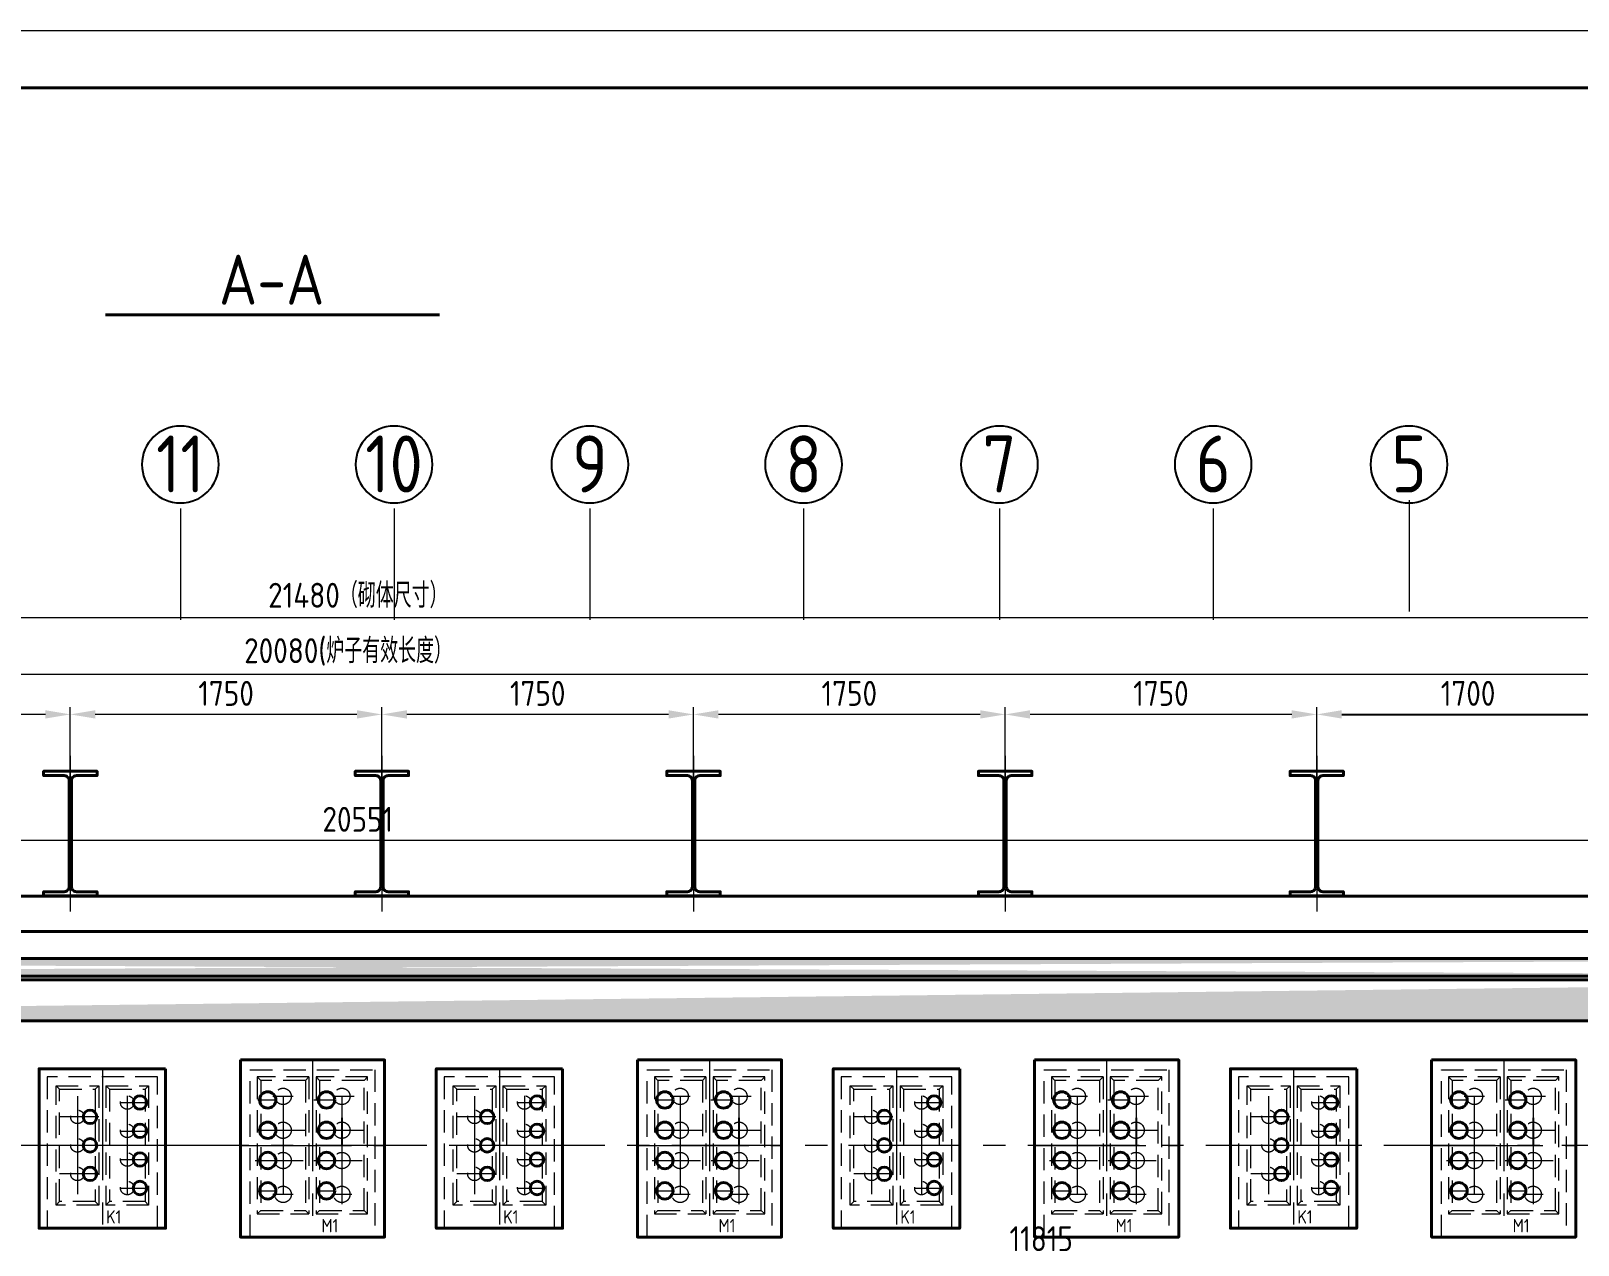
# Model space of a CAD drawing. Header units: millimetres. Extents: x 52110 to 400893, y -153728 to 31997.
# Drawn here: x 174106 to 182795, y -17740 to -10924 of the extents above; entities that cross this region are included whole.
import ezdxf
from ezdxf.enums import TextEntityAlignment as Align

# ---------------------------------------------------------------- set-up
doc = ezdxf.new("R2010")
doc.units = ezdxf.units.MM
doc.header["$LTSCALE"] = 500
doc.linetypes.add('CENTER', pattern=[2, 1.25, -0.25, 0.25, -0.25])
doc.linetypes.add('DASHED2', pattern=[0.375, 0.25, -0.125])
for name, color, linetype, lineweight in [('BIAOZHU', 3, 'Continuous', 25), ('SHI', 7, 'Continuous', 40), ('WEN', 3, 'Continuous', 20), ('XI', 2, 'Continuous', 20), ('XU', 6, 'DASHED2', 20), ('ZHONG', 1, 'CENTER', 20)]:
    doc.layers.add(name, color=color, linetype=linetype, lineweight=lineweight)
doc.styles.add('GB', font='gbenor.shx', dxfattribs={"bigfont": 'gbcbig.shx'})
doc.dimstyles.new('ISO-25$0', dxfattribs={"dimscale": 40, "dimtxt": 3.5, "dimasz": 3.5, "dimexe": 1, "dimexo": 0.2, "dimgap": 1.2, "dimtad": 1, "dimtoh": 1, "dimdec": 1, "dimzin": 9, "dimdsep": 46, "dimtxsty": 'GB', "dimcen": 0, "dimclrd": 3, "dimclre": 3, "dimclrt": 256, "dimadec": 0, "dimazin": 2, "dimtfac": 1, "dimtdec": 1, "dimtix": 1, "dimtmove": 0, "dimatfit": 3, "dimldrblk": 'DOTSMALL', "dimfxl": 0, "dimlwd": -1, "dimlwe": 20, "dimarcsym": 0})

# ---------------------------------------------------------------- blocks, each defined once
blk = doc.blocks.new('dl')
at = {"layer": 'SHI'}
blk.add_lwpolyline([(168935.8, 74025.5), (169085.8, 74025.5), (169085.8, 74049.5), (168970.3, 74049.5, -0.414214), (168942.3, 74077.5), (168942.3, 74673.5, -0.414214), (168970.3, 74701.5), (169085.8, 74701.5), (169085.8, 74725.5), (168935.8, 74725.5), (168785.8, 74725.5), (168785.8, 74701.5), (168901.3, 74701.5, -0.414214), (168929.3, 74673.5), (168929.3, 74077.5, -0.414214), (168901.3, 74049.5), (168785.8, 74049.5), (168785.8, 74025.5)], format="xyb", close=True, dxfattribs=at)
at = {"layer": 'ZHONG'}
blk.add_line((168935.8, 74813), (168935.8, 73934.6), dxfattribs=at)
blk = doc.blocks.new('*D1197')
at = {"layer": 'BIAOZHU', "color": 3, "linetype": 'ByBlock', "lineweight": 20}
for p, q in [((181327.4, -15185), (181327.4, -14721)), ((183027.4, -15335), (183027.4, -14721))]:
    blk.add_line(p, q, dxfattribs=at)
at = {"layer": 'BIAOZHU', "color": 3, "linetype": 'ByBlock'}
blk.add_line((181467.4, -14761), (182887.4, -14761), dxfattribs=at)
at = {"layer": 'BIAOZHU', "color": 3}
for points in [[(181467.4, -14737.6), (181467.4, -14784.3), (181327.4, -14761)], [(182887.4, -14737.6), (182887.4, -14784.3), (183027.4, -14761)]]:
    blk.add_solid(points, dxfattribs=at)
at = {"layer": 'Defpoints', "color": 0}
for p in [(183027.4, -14761), (181327.4, -15193), (183027.4, -15343)]:
    blk.add_point(p, dxfattribs=at)
at = {"layer": 'BIAOZHU', "insert": (182177.4, -14643), "char_height": 140, "attachment_point": 5, "style": 'GB'}
blk.add_mtext('1700', dxfattribs=at)
blk = doc.blocks.new('_DotSmall')
at = {"color": 0, "linetype": 'ByBlock', "const_width": 0.5}
blk.add_lwpolyline([(-0.0625, 0, 1), (0.0625, 0, 1)], format="xyb", close=True, dxfattribs=at)
blk = doc.blocks.new('*D1198')
at = {"layer": 'Defpoints', "color": 0}
for p in [(179577.4, -14761), (179577.4, -15280.5), (181327.4, -15280.5)]:
    blk.add_point(p, dxfattribs=at)
at = {"layer": 'WEN', "color": 3, "linetype": 'ByBlock', "lineweight": 20}
for p, q in [((179577.4, -15272.5), (179577.4, -14721)), ((181327.4, -15272.5), (181327.4, -14721))]:
    blk.add_line(p, q, dxfattribs=at)
at = {"layer": 'WEN', "color": 3, "linetype": 'ByBlock'}
blk.add_line((181187.4, -14761), (179717.4, -14761), dxfattribs=at)
at = {"layer": 'WEN', "color": 3}
for points in [[(179717.4, -14737.6), (179717.4, -14784.3), (179577.4, -14761)], [(181187.4, -14737.6), (181187.4, -14784.3), (181327.4, -14761)]]:
    blk.add_solid(points, dxfattribs=at)
at = {"layer": 'WEN', "insert": (180452.4, -14643), "char_height": 140, "attachment_point": 5, "style": 'GB'}
blk.add_mtext('1750', dxfattribs=at)
blk = doc.blocks.new('*D1199')
at = {"layer": 'Defpoints', "color": 0}
for p in [(177827.4, -14761), (177827.4, -15280.5), (179577.4, -15280.5)]:
    blk.add_point(p, dxfattribs=at)
at = {"layer": 'WEN', "color": 3, "linetype": 'ByBlock', "lineweight": 20}
for p, q in [((177827.4, -15272.5), (177827.4, -14721)), ((179577.4, -15272.5), (179577.4, -14721))]:
    blk.add_line(p, q, dxfattribs=at)
at = {"layer": 'WEN', "color": 3, "linetype": 'ByBlock'}
blk.add_line((179437.4, -14761), (177967.4, -14761), dxfattribs=at)
at = {"layer": 'WEN', "color": 3}
for points in [[(177967.4, -14737.6), (177967.4, -14784.3), (177827.4, -14761)], [(179437.4, -14737.6), (179437.4, -14784.3), (179577.4, -14761)]]:
    blk.add_solid(points, dxfattribs=at)
at = {"layer": 'WEN', "insert": (178702.4, -14643), "char_height": 140, "attachment_point": 5, "style": 'GB'}
blk.add_mtext('1750', dxfattribs=at)
blk = doc.blocks.new('*D1200')
at = {"layer": 'Defpoints', "color": 0}
for p in [(176077.4, -14761), (176077.4, -15280.5), (177827.4, -15280.5)]:
    blk.add_point(p, dxfattribs=at)
at = {"layer": 'WEN', "color": 3, "linetype": 'ByBlock', "lineweight": 20}
for p, q in [((176077.4, -15272.5), (176077.4, -14721)), ((177827.4, -15272.5), (177827.4, -14721))]:
    blk.add_line(p, q, dxfattribs=at)
at = {"layer": 'WEN', "color": 3, "linetype": 'ByBlock'}
blk.add_line((177687.4, -14761), (176217.4, -14761), dxfattribs=at)
at = {"layer": 'WEN', "color": 3}
for points in [[(176217.4, -14737.6), (176217.4, -14784.3), (176077.4, -14761)], [(177687.4, -14737.6), (177687.4, -14784.3), (177827.4, -14761)]]:
    blk.add_solid(points, dxfattribs=at)
at = {"layer": 'WEN', "insert": (176952.4, -14643), "char_height": 140, "attachment_point": 5, "style": 'GB'}
blk.add_mtext('1750', dxfattribs=at)
blk = doc.blocks.new('*D1201')
at = {"layer": 'Defpoints', "color": 0}
for p in [(174327.4, -14761), (174327.4, -15280.5), (176077.4, -15280.5)]:
    blk.add_point(p, dxfattribs=at)
at = {"layer": 'WEN', "color": 3, "linetype": 'ByBlock', "lineweight": 20}
for p, q in [((174327.4, -15272.5), (174327.4, -14721)), ((176077.4, -15272.5), (176077.4, -14721))]:
    blk.add_line(p, q, dxfattribs=at)
at = {"layer": 'WEN', "color": 3, "linetype": 'ByBlock'}
blk.add_line((175937.4, -14761), (174467.4, -14761), dxfattribs=at)
at = {"layer": 'WEN', "color": 3}
for points in [[(174467.4, -14737.6), (174467.4, -14784.3), (174327.4, -14761)], [(175937.4, -14737.6), (175937.4, -14784.3), (176077.4, -14761)]]:
    blk.add_solid(points, dxfattribs=at)
at = {"layer": 'WEN', "insert": (175202.4, -14643), "char_height": 140, "attachment_point": 5, "style": 'GB'}
blk.add_mtext('1750', dxfattribs=at)
blk = doc.blocks.new('*D1202')
at = {"layer": 'Defpoints', "color": 0}
for p in [(172577.4, -14761), (172577.4, -15280.5), (174327.4, -15280.5)]:
    blk.add_point(p, dxfattribs=at)
at = {"layer": 'WEN', "color": 3, "linetype": 'ByBlock', "lineweight": 20}
for p, q in [((172577.4, -15272.5), (172577.4, -14721)), ((174327.4, -15272.5), (174327.4, -14721))]:
    blk.add_line(p, q, dxfattribs=at)
at = {"layer": 'WEN', "color": 3, "linetype": 'ByBlock'}
blk.add_line((174187.4, -14761), (172717.4, -14761), dxfattribs=at)
at = {"layer": 'WEN', "color": 3}
for points in [[(172717.4, -14737.6), (172717.4, -14784.3), (172577.4, -14761)], [(174187.4, -14737.6), (174187.4, -14784.3), (174327.4, -14761)]]:
    blk.add_solid(points, dxfattribs=at)
at = {"layer": 'WEN', "insert": (173452.4, -14643), "char_height": 140, "attachment_point": 5, "style": 'GB'}
blk.add_mtext('1750', dxfattribs=at)
blk = doc.blocks.new('*D1207')
at = {"layer": 'Defpoints', "color": 0}
for p in [(186682.4, -14216.2), (186682.4, -14769.6), (165202.4, -16230.5)]:
    blk.add_point(p, dxfattribs=at)
at = {"layer": 'WEN', "color": 3, "linetype": 'ByBlock', "lineweight": 20}
for p, q in [((165202.4, -16222.5), (165202.4, -14176.2)), ((186682.4, -14761.6), (186682.4, -14176.2))]:
    blk.add_line(p, q, dxfattribs=at)
at = {"layer": 'WEN', "color": 3, "linetype": 'ByBlock'}
blk.add_line((165342.4, -14216.2), (186542.4, -14216.2), dxfattribs=at)
at = {"layer": 'WEN', "color": 3}
for points in [[(165342.4, -14192.8), (165342.4, -14239.5), (165202.4, -14216.2)], [(186542.4, -14192.8), (186542.4, -14239.5), (186682.4, -14216.2)]]:
    blk.add_solid(points, dxfattribs=at)
at = {"layer": 'WEN', "insert": (175942.4, -14093.5), "char_height": 140, "attachment_point": 5, "style": 'GB'}
blk.add_mtext('21480（砌体尺寸）', dxfattribs=at)
blk = doc.blocks.new('*D1208')
at = {"layer": 'Defpoints', "color": 0}
for p in [(185927.4, -14535.3), (185927.4, -14535.3), (165847.4, -14845.3)]:
    blk.add_point(p, dxfattribs=at)
at = {"layer": 'WEN', "color": 3, "linetype": 'ByBlock', "lineweight": 20}
for p, q in [((165847.4, -14837.3), (165847.4, -14495.3)), ((185927.4, -14527.3), (185927.4, -14495.3))]:
    blk.add_line(p, q, dxfattribs=at)
at = {"layer": 'WEN', "color": 3, "linetype": 'ByBlock'}
blk.add_line((165987.4, -14535.3), (185787.4, -14535.3), dxfattribs=at)
at = {"layer": 'WEN', "color": 3}
for points in [[(165987.4, -14511.9), (165987.4, -14558.6), (165847.4, -14535.3)], [(185787.4, -14511.9), (185787.4, -14558.6), (185927.4, -14535.3)]]:
    blk.add_solid(points, dxfattribs=at)
at = {"layer": 'WEN', "insert": (175887.4, -14410.3), "char_height": 140, "attachment_point": 5, "style": 'GB'}
blk.add_mtext('20080(炉子有效长度）', dxfattribs=at)
blk = doc.blocks.new('A$C2A9A69C7')
at = {"layer": 'BIAOZHU'}
blk.add_line((570, 670.5), (570, 511.5), dxfattribs=at)
at = {"layer": 'SHI'}
blk.add_lwpolyline([(0, 995), (810, 995), (810, 0), (0, 0)], close=True, dxfattribs=at)
for centre in [(153.8, 770), (483.8, 770), (153.8, 600), (483.8, 600), (153.8, 430), (483.8, 430), (153.8, 260), (483.8, 260)]:
    blk.add_circle(centre, 46, dxfattribs=at)
at = {"layer": 'XU'}
for p, q in [((115, 880), (95, 900)), ((365, 880), (385, 900)), ((365, 880), (365, 150)), ((385, 900), (385, 130)), ((425, 900), (425, 130)), ((445, 880), (425, 900)), ((445, 880), (445, 150)), ((695, 880), (715, 900)), ((115, 150), (95, 130)), ((365, 150), (385, 130)), ((445, 150), (425, 130)), ((695, 150), (715, 130))]:
    blk.add_line(p, q, dxfattribs=at)
for points in [[(55, 0), (55, 940), (755, 940), (755, 0)], [(385, 900), (95, 900), (95, 130), (385, 130)], [(365, 880), (115, 880), (115, 150), (365, 150)], [(425, 130), (715, 130), (715, 900), (425, 900)], [(445, 150), (695, 150), (695, 880), (445, 880)]]:
    blk.add_lwpolyline(points, dxfattribs=at)
for centre in [(240, 790), (570, 790), (240, 600), (570, 600), (240, 430), (570, 430), (240, 240), (570, 240)]:
    blk.add_circle(centre, 46, dxfattribs=at)
at = {"layer": 'ZHONG'}
for p, q in [((405, 995), (405, 0)), ((296.9, 790), (183.1, 790)), ((240, 788.1), (240, 236.9)), ((639.5, 790), (525.7, 790)), ((570, 788.1), (570, 236.9)), ((570, 787.1), (570, 185.9)), ((99.1, 770), (199.8, 770)), ((412.3, 770), (529.8, 770)), ((95, 600), (365, 600)), ((95, 600), (365, 600)), ((425, 600), (695, 600)), ((425, 600), (695, 600)), ((0, 515), (810, 515)), ((83.6, 430), (353.6, 430)), ((413.6, 430), (683.6, 430)), ((101.5, 260), (206, 260)), ((101.5, 260), (206, 260)), ((296.9, 239), (183.1, 239)), ((424.6, 260), (529.1, 260)), ((424.6, 260), (529.1, 260)), ((626.9, 240), (513.1, 240))]:
    blk.add_line(p, q, dxfattribs=at)
at = {"layer": 'BIAOZHU', "style": 'GB'}
blk.add_text('M1', height=75, dxfattribs=at).set_placement((455.5, 27))
blk = doc.blocks.new('A$C7C0231CA')
at = {"layer": 'SHI'}
blk.add_lwpolyline([(710, 895), (0, 895), (0, 0), (710, 0)], close=True, dxfattribs=at)
for centre in [(566.2, 705.5), (286.2, 625), (566.2, 546.5), (286.2, 465), (566.2, 385.5), (286.2, 305), (566.2, 225.5)]:
    blk.add_circle(centre, 38, dxfattribs=at)
at = {"layer": 'XU'}
for p, q in [((665, 850), (45, 850)), ((45, 850), (45, 0)), ((115, 780), (95, 800)), ((315, 780), (335, 800)), ((335, 800), (335, 130)), ((375, 800), (375, 130)), ((395, 780), (375, 800)), ((595, 780), (615, 800)), ((665, 0), (665, 850)), ((315, 780), (315, 150)), ((395, 780), (395, 150)), ((115, 150), (95, 130)), ((315, 150), (335, 130)), ((395, 150), (375, 130)), ((595, 150), (615, 130))]:
    blk.add_line(p, q, dxfattribs=at)
for points in [[(335, 130), (95, 130), (95, 800), (335, 800)], [(375, 800), (615, 800), (615, 130), (375, 130)], [(315, 150), (115, 150), (115, 780), (315, 780)], [(395, 780), (595, 780), (595, 150), (395, 150)]]:
    blk.add_lwpolyline(points, dxfattribs=at)
for centre in [(495, 705.5), (215, 625), (495, 546.5), (215, 465), (495, 385.5), (215, 305), (495, 225.5)]:
    blk.add_circle(centre, 38, dxfattribs=at)
at = {"layer": 'ZHONG'}
for p, q in [((355, 895), (355, 0)), ((215, 741.6), (215, 190.4)), ((455, 705.5), (610, 705.5)), ((495, 742.6), (495, 191.4)), ((335, 625), (115, 625)), ((455, 545.5), (610, 545.5)), ((710, 465), (0, 465)), ((455, 385.5), (610, 385.5)), ((335, 305), (115, 305)), ((455, 225.5), (610, 225.5))]:
    blk.add_line(p, q, dxfattribs=at)
at = {"layer": 'BIAOZHU', "style": 'GB'}
blk.add_text('K1', height=75, dxfattribs=at).set_placement((376.6, 25.9))
blk = doc.blocks.new('序号')
at = {"layer": 'BIAOZHU'}
blk.add_circle((0, -5.4), 5.4, dxfattribs=at)
at = {"layer": 'BIAOZHU', "style": 'GB', "flags": 8}
blk.add_attdef('序号', text='', height=8, dxfattribs=at).set_placement((0, -5.48), align=Align.MIDDLE)
blk = doc.blocks.new('*D1228')
at = {"layer": 'Defpoints', "color": 0}
for p in [(165666.4, -15468), (165666.4, -16480.5), (186217.4, -16480.5)]:
    blk.add_point(p, dxfattribs=at)
at = {"layer": 'WEN', "color": 3, "linetype": 'ByBlock', "lineweight": 20}
for p, q in [((165666.4, -16472.5), (165666.4, -15428)), ((186217.4, -16472.5), (186217.4, -15428))]:
    blk.add_line(p, q, dxfattribs=at)
at = {"layer": 'WEN', "color": 3, "linetype": 'ByBlock'}
blk.add_line((186077.4, -15468), (165806.4, -15468), dxfattribs=at)
at = {"layer": 'WEN', "color": 3}
for points in [[(165806.4, -15444.6), (165806.4, -15491.3), (165666.4, -15468)], [(186077.4, -15444.6), (186077.4, -15491.3), (186217.4, -15468)]]:
    blk.add_solid(points, dxfattribs=at)
at = {"layer": 'WEN', "insert": (175941.9, -15350), "char_height": 140, "attachment_point": 5, "style": 'GB'}
blk.add_mtext('20551', dxfattribs=at)
blk = doc.blocks.new('*D1229')
at = {"layer": 'Defpoints', "color": 0}
for p in [(185687.4, -17822.3), (173872.4, -18080.4), (185687.4, -18085.4)]:
    blk.add_point(p, dxfattribs=at)
at = {"layer": 'WEN', "color": 3, "linetype": 'ByBlock', "lineweight": 20}
for p, q in [((173872.4, -18072.4), (173872.4, -17782.3)), ((185687.4, -18077.4), (185687.4, -17782.3))]:
    blk.add_line(p, q, dxfattribs=at)
at = {"layer": 'WEN', "color": 3, "linetype": 'ByBlock'}
blk.add_line((174012.4, -17822.3), (185547.4, -17822.3), dxfattribs=at)
at = {"layer": 'WEN', "color": 3}
for points in [[(174012.4, -17799), (174012.4, -17845.6), (173872.4, -17822.3)], [(185547.4, -17799), (185547.4, -17845.6), (185687.4, -17822.3)]]:
    blk.add_solid(points, dxfattribs=at)
at = {"layer": 'WEN', "insert": (179779.9, -17704.3), "char_height": 140, "attachment_point": 5, "style": 'GB'}
blk.add_mtext('11815', dxfattribs=at)

msp = doc.modelspace()

# ---------------------------------------------------------------- hatches: boundary and pattern name
at = {"layer": 'WEN'}
h = msp.add_hatch(dxfattribs=at)
h.set_pattern_fill('HEX', color=256, scale=10, style=0)
h.set_pattern_definition([(0, (-3197.093, -0.007), (0, 54.9926), [31.75, -63.5]), (120, (-3197.093, -0.007), (-47.624989, -27.4963), [31.75, -63.5]), (60, (-3165.343, -0.007), (-47.624989, 27.4963), [31.75, -63.5])])
edge = h.paths.add_edge_path()
edge.add_line((186321.40863, -16230.45131), (165542.40863, -16230.45131))
edge.add_line((186682.40863, -16130.45131), (165492.40863, -16130.45131))
h = msp.add_hatch(dxfattribs=at)
h.set_pattern_fill('CROSS', color=256, scale=8, style=0)
h.set_pattern_definition([(0, (-3197.093, -0.007), (50.8, 50.8), [25.4, -76.2]), (90, (-3184.393, -12.707), (-50.8, 50.8), [25.4, -76.2])])
edge = h.paths.add_edge_path()
edge.add_line((186387.40863, -16480.45131), (165492.40863, -16480.45131))
edge.add_line((165492.40863, -16250.45131), (165492.40863, -16500.45131))
edge.add_line((186387.40863, -16250.45131), (165492.40863, -16250.45131))
edge.add_line((186387.40863, -16480.45131), (186387.40863, -16250.45131))

# ---------------------------------------------------------------- linework, layer by layer
at = {"layer": 'SHI'}
msp.add_line((174524.3844, -12517.44444), (176399.97837, -12517.44444), dxfattribs=at)
at = {"layer": 'SHI', "linetype": 'Continuous'}
for p, q in [((164946.40863, -15780.45131), (186937.40863, -15780.45131)), ((164946.40863, -15980.45131), (186682.40863, -15980.45131)), ((186682.40863, -16130.45131), (165492.40863, -16130.45131)), ((186321.40863, -16230.45131), (165542.40863, -16230.45131)), ((186387.40863, -16250.45131), (165492.40863, -16250.45131)), ((186387.40863, -16480.45131), (165492.40863, -16480.45131))]:
    msp.add_line(p, q, dxfattribs=at)
at = {"layer": 'SHI'}
msp.add_lwpolyline([(160616.12385, -29612.18051), (191144.12385, -29612.18051), (191144.12385, -11244.18051), (160616.12385, -11244.18051)], close=True, dxfattribs=at)
at = {"layer": 'XI'}
msp.add_lwpolyline([(159816.12385, -29932.18051), (191464.12385, -29932.18051), (191464.12385, -10924.18051), (159816.12385, -10924.18051)], close=True, dxfattribs=at)
at = {"layer": 'ZHONG'}
for p, q in [((181847.40863, -14184.11005), (181847.40863, -13553.61555)), ((174947.40863, -14229.55192), (174947.40863, -13581.03249)), ((176147.40863, -14229.55192), (176147.40863, -13581.03249)), ((177247.40863, -14229.55192), (177247.40863, -13581.03249)), ((178447.40863, -14229.55192), (178447.40863, -13581.03249)), ((179547.40863, -14229.55192), (179547.40863, -13581.03249)), ((180747.40863, -14229.55192), (180747.40863, -13581.03249))]:
    msp.add_line(p, q, dxfattribs=at)
at = {"layer": 'ZHONG', "color": 1}
msp.add_line((185329.76014, -17180.44466), (161537.03625, -17180.44466), dxfattribs=at)

# ---------------------------------------------------------------- block references
at = {"layer": 'SHI'}
ref = msp.add_blockref('序号', (174945.5584, -13574.0799), dxfattribs=dict(at, xscale=-40, yscale=40, zscale=40, rotation=180))
ref.add_attrib('序号', '11', dxfattribs={"layer": 'BIAOZHU', "height": 320, "style": 'GB', "flags": 8}).set_placement((174945.5584, -13354.944), align=Align.MIDDLE)
ref = msp.add_blockref('序号', (176145.5584, -13574.0799), dxfattribs=dict(at, xscale=-40, yscale=40, zscale=40, rotation=180))
ref.add_attrib('序号', '10', dxfattribs={"layer": 'BIAOZHU', "height": 320, "style": 'GB', "flags": 8}).set_placement((176145.5584, -13354.944), align=Align.MIDDLE)
ref = msp.add_blockref('序号', (177245.5584, -13574.0799), dxfattribs=dict(at, xscale=-40, yscale=40, zscale=40, rotation=180))
ref.add_attrib('序号', '9', dxfattribs={"layer": 'BIAOZHU', "height": 320, "style": 'GB', "flags": 8}).set_placement((177245.5584, -13354.944), align=Align.MIDDLE)
ref = msp.add_blockref('序号', (178445.5584, -13574.0799), dxfattribs=dict(at, xscale=-40, yscale=40, zscale=40, rotation=180))
ref.add_attrib('序号', '8', dxfattribs={"layer": 'BIAOZHU', "height": 320, "style": 'GB', "flags": 8}).set_placement((178445.5584, -13354.944), align=Align.MIDDLE)
ref = msp.add_blockref('序号', (179545.5584, -13574.0799), dxfattribs=dict(at, xscale=-40, yscale=40, zscale=40, rotation=180))
ref.add_attrib('序号', '7', dxfattribs={"layer": 'BIAOZHU', "height": 320, "style": 'GB', "flags": 8}).set_placement((179545.5584, -13354.944), align=Align.MIDDLE)
ref = msp.add_blockref('序号', (180745.5584, -13574.0799), dxfattribs=dict(at, xscale=-40, yscale=40, zscale=40, rotation=180))
ref.add_attrib('序号', '6', dxfattribs={"layer": 'BIAOZHU', "height": 320, "style": 'GB', "flags": 8}).set_placement((180745.5584, -13354.944), align=Align.MIDDLE)
ref = msp.add_blockref('序号', (181845.5584, -13574.0799), dxfattribs=dict(at, xscale=-40, yscale=40, zscale=40, rotation=180))
ref.add_attrib('序号', '5', dxfattribs={"layer": 'BIAOZHU', "height": 320, "style": 'GB', "flags": 8}).set_placement((181845.5584, -13354.944), align=Align.MIDDLE)
for p in [(5391.64272, -89805.91777), (7141.64272, -89805.91777), (8891.64272, -89805.91777), (10641.64272, -89805.91777), (12391.64272, -89805.91777)]:
    msp.add_blockref('dl', p, dxfattribs=at)
at = {"layer": 'WEN'}
for name, p in [('A$C7C0231CA', (174152.41227, -17645.44458)), ('A$C2A9A69C7', (175282.41187, -17695.44462)), ('A$C7C0231CA', (176382.41227, -17645.44458)), ('A$C2A9A69C7', (177512.41187, -17695.44462)), ('A$C7C0231CA', (178612.41227, -17645.44458)), ('A$C2A9A69C7', (179742.41187, -17695.44462)), ('A$C7C0231CA', (180842.41227, -17645.44458)), ('A$C2A9A69C7', (181972.41187, -17695.44462))]:
    msp.add_blockref(name, p, dxfattribs=at)

# ---------------------------------------------------------------- texts
at = {"layer": 'WEN', "style": 'GB'}
msp.add_text('A-A', height=280, dxfattribs=at).set_placement((175458.46621, -12320.77777), align=Align.MIDDLE)

# ---------------------------------------------------------------- dimensions: what is measured, and where the dimension line sits
at = {"layer": 'BIAOZHU'}
dim = msp.add_linear_dim(base=(183027.40863, -14760.95722), p1=(181327.40863, -15192.96064), p2=(183027.40863, -15342.96064), dimstyle='ISO-25$0', override={"dimtmove": 1, "dimatfit": 0, "dimfxl": 1.25}, dxfattribs=at)
dim.commit()
dim.dimension.update_dxf_attribs({"geometry": '*D1197', "text_midpoint": (182177.40863, -14642.95722)})
at = {"layer": 'WEN'}
for base, p1, p2, text, picture, middle in [((186682.40863, -14216.1629), (165202.40863, -16230.45131), (186682.40863, -14769.64057), '<>（砌体尺寸）', '*D1207', (175942.40863, -14093.53055)), ((185927.40863, -14535.27309), (165847.40863, -14845.27338), (185927.40863, -14535.27309), '<>(炉子有效长度）', '*D1208', (175887.40863, -14410.32456))]:
    dim = msp.add_linear_dim(base=base, p1=p1, p2=p2, text=text, dimstyle='ISO-25$0', override={"dimatfit": 0, "dimfxl": 1.8}, dxfattribs=at)
    dim.commit()
    dim.dimension.update_dxf_attribs({"geometry": picture, "text_midpoint": middle})
for base, p1, p2, override, picture, middle in [((172577.40863, -14760.95722), (174327.40863, -15280.45131), (172577.40863, -15280.45131), {"dimatfit": 0, "dimfxl": 1.8}, '*D1202', (173452.40863, -14642.95722)), ((174327.40863, -14760.95722), (176077.40863, -15280.45131), (174327.40863, -15280.45131), {"dimatfit": 0, "dimfxl": 1.8}, '*D1201', (175202.40863, -14642.95722)), ((176077.40863, -14760.95722), (177827.40863, -15280.45131), (176077.40863, -15280.45131), {"dimatfit": 0, "dimfxl": 1.8}, '*D1200', (176952.40863, -14642.95722)), ((177827.40863, -14760.95722), (179577.40863, -15280.45131), (177827.40863, -15280.45131), {"dimatfit": 0, "dimfxl": 1.8}, '*D1199', (178702.40863, -14642.95722)), ((179577.40863, -14760.95722), (181327.40863, -15280.45131), (179577.40863, -15280.45131), {"dimatfit": 0, "dimfxl": 1.8}, '*D1198', (180452.40863, -14642.95722)), ((165666.40863, -15467.966), (186217.40863, -16480.45131), (165666.40863, -16480.45131), {"dimatfit": 0, "dimfxl": 1.25}, '*D1228', (175941.90863, -15349.966)), ((185687.40863, -17822.31146), (173872.40863, -18080.44466), (185687.40863, -18085.44466), {"dimatfit": 0, "dimfxl": 1.25}, '*D1229', (179779.90863, -17704.31146))]:
    dim = msp.add_linear_dim(base=base, p1=p1, p2=p2, dimstyle='ISO-25$0', override=override, dxfattribs=at)
    dim.commit()
    dim.dimension.update_dxf_attribs({"geometry": picture, "text_midpoint": middle})

doc.saveas('drawing.dxf')
